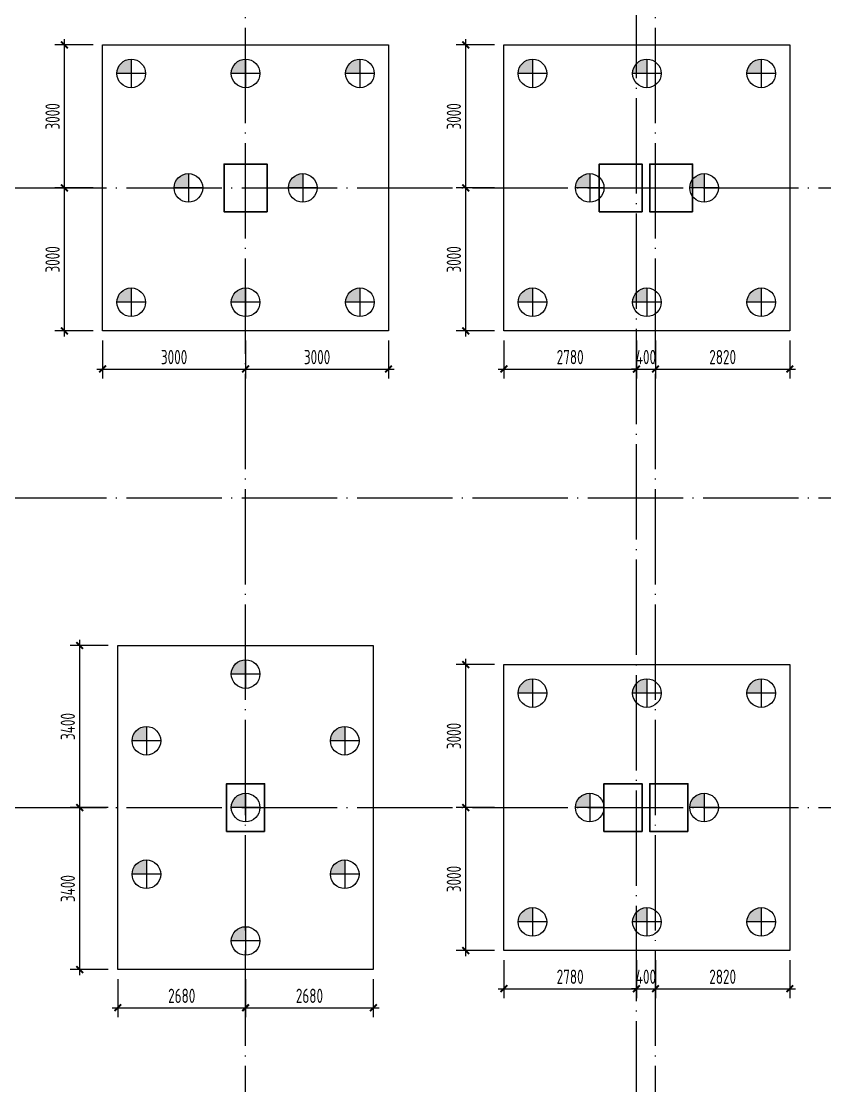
# Model space of a CAD drawing. Extents: x 2430613 to 2739493, y -1540945 to -971137.
# Drawn here: x 2511118 to 2527975, y -1226391 to -1204060 of the extents above; entities that cross this region are included whole.
import ezdxf

# ---------------------------------------------------------------- set-up
doc = ezdxf.new("R2010")
doc.units = 0
doc.header["$LTSCALE"] = 1000
doc.header["$MEASUREMENT"] = 0
doc.header["$PDMODE"] = 3
doc.header["$PDSIZE"] = 50
doc.linetypes.add('DOTE', pattern=[2.42, 2, -0.2, 0.02, -0.2])
doc.layers.get('0').update_dxf_attribs({"linetype": 'CONTINUOUS'})
doc.layers.get('DEFPOINTS').update_dxf_attribs({"linetype": 'CONTINUOUS'})
doc.layers.add('0S-柱-线', color=50, linetype='CONTINUOUS', lineweight=30)
for name, color, linetype in [('600直径桩', 4, 'CONTINUOUS'), ('COLU_DIM', 3, 'CONTINUOUS'), ('DOTE', 1, 'DOTE'), ('承台', 2, 'CONTINUOUS')]:
    doc.layers.add(name, color=color, linetype=linetype)
doc.styles.add('TSSD_Dimension', font='Tssdeng.shx', dxfattribs={"width": 0.7, "bigfont": 'hztxt.shx'})
doc.dimstyles.new('TSSD_100_100', dxfattribs={"dimtxt": 300, "dimasz": 100, "dimexe": 200, "dimexo": 200, "dimgap": 100, "dimtad": 1, "dimdec": 0, "dimzin": 0, "dimdsep": 46, "dimtxsty": 'TSSD_Dimension', "dimblk": 'ARCHTICK', "dimcen": 0, "dimdle": 120, "dimclrt": 7, "dimazin": 0, "dimtfac": 1, "dimtdec": 0, "dimtix": 1, "dimtmove": 2, "dimatfit": 0, "dimldrblk": 'ARCHTICK', "dimfxl": 1, "dimtolj": 1, "dimtzin": 0, "dimarcsym": 0})

# ---------------------------------------------------------------- blocks, each defined once
blk = doc.blocks.new('_ArchTick')
at = {"color": 0, "linetype": 'ByBlock', "const_width": 0.4}
blk.add_lwpolyline([(-0.71, -0.71), (0.71, 0.71)], dxfattribs=at)
blk = doc.blocks.new('*D2553')
at = {"layer": 'COLU_DIM', "color": 0, "lineweight": -2, "transparency": 16777216}
for p, q in [((2513144, -1224155), (2513144, -1224955)), ((2515824, -1224155), (2515824, -1224955)), ((2513024, -1224755), (2515944, -1224755))]:
    blk.add_line(p, q, dxfattribs=at)
at = {"layer": 'DEFPOINTS', "color": 0, "transparency": 16777216}
for p in [(2513144, -1223955), (2515824, -1223955), (2515824, -1224755)]:
    blk.add_point(p, dxfattribs=at)
at = {"layer": 'COLU_DIM', "color": 0, "lineweight": -2, "transparency": 16777216, "xscale": 100, "yscale": 100, "zscale": 100, "rotation": 180}
blk.add_blockref('_ArchTick', (2513144, -1224755), dxfattribs=at)
at = {"layer": 'COLU_DIM', "color": 0, "lineweight": -2, "transparency": 16777216, "xscale": 100, "yscale": 100, "zscale": 100}
blk.add_blockref('_ArchTick', (2515824, -1224755), dxfattribs=at)
at = {"layer": 'COLU_DIM', "color": 7, "transparency": 16777216, "insert": (2514484, -1224505), "char_height": 300, "attachment_point": 5, "style": 'TSSD_Dimension'}
blk.add_mtext('\\A1;2680', dxfattribs=at)
blk = doc.blocks.new('*D2554')
at = {"layer": 'COLU_DIM', "color": 0, "lineweight": -2, "transparency": 16777216}
for p, q in [((2515824, -1224155), (2515824, -1224955)), ((2518504, -1224155), (2518504, -1224955)), ((2515704, -1224755), (2518624, -1224755))]:
    blk.add_line(p, q, dxfattribs=at)
at = {"layer": 'DEFPOINTS', "color": 0, "transparency": 16777216}
for p in [(2515824, -1223955), (2518504, -1223955), (2518504, -1224755)]:
    blk.add_point(p, dxfattribs=at)
at = {"layer": 'COLU_DIM', "color": 0, "lineweight": -2, "transparency": 16777216, "xscale": 100, "yscale": 100, "zscale": 100, "rotation": 180}
blk.add_blockref('_ArchTick', (2515824, -1224755), dxfattribs=at)
at = {"layer": 'COLU_DIM', "color": 0, "lineweight": -2, "transparency": 16777216, "xscale": 100, "yscale": 100, "zscale": 100}
blk.add_blockref('_ArchTick', (2518504, -1224755), dxfattribs=at)
at = {"layer": 'COLU_DIM', "color": 7, "transparency": 16777216, "insert": (2517164, -1224505), "char_height": 300, "attachment_point": 5, "style": 'TSSD_Dimension'}
blk.add_mtext('\\A1;2680', dxfattribs=at)
blk = doc.blocks.new('*D2555')
at = {"layer": 'COLU_DIM', "color": 0, "lineweight": -2, "transparency": 16777216}
for p, q in [((2512944, -1220555), (2512144, -1220555)), ((2512344, -1224075), (2512344, -1220435)), ((2512944, -1223955), (2512144, -1223955))]:
    blk.add_line(p, q, dxfattribs=at)
at = {"layer": 'DEFPOINTS', "color": 0, "transparency": 16777216}
for p in [(2512344, -1220555), (2513144, -1220555), (2513144, -1223955)]:
    blk.add_point(p, dxfattribs=at)
at = {"layer": 'COLU_DIM', "color": 0, "lineweight": -2, "transparency": 16777216, "xscale": 100, "yscale": 100, "zscale": 100}
for p, rotation in [((2512344, -1220555), 90), ((2512344, -1223955), 270)]:
    blk.add_blockref('_ArchTick', p, dxfattribs=dict(at, rotation=rotation))
at = {"layer": 'COLU_DIM', "color": 7, "transparency": 16777216, "insert": (2512094, -1222255), "char_height": 300, "attachment_point": 5, "rotation": 90, "style": 'TSSD_Dimension'}
blk.add_mtext('\\A1;3400', dxfattribs=at)
blk = doc.blocks.new('*D2556')
at = {"layer": 'COLU_DIM', "color": 0, "lineweight": -2, "transparency": 16777216}
for p, q in [((2512944, -1217155), (2512144, -1217155)), ((2512344, -1220675), (2512344, -1217035)), ((2512944, -1220555), (2512144, -1220555))]:
    blk.add_line(p, q, dxfattribs=at)
at = {"layer": 'DEFPOINTS', "color": 0, "transparency": 16777216}
for p in [(2512344, -1217155), (2513144, -1217155), (2513144, -1220555)]:
    blk.add_point(p, dxfattribs=at)
at = {"layer": 'COLU_DIM', "color": 0, "lineweight": -2, "transparency": 16777216, "xscale": 100, "yscale": 100, "zscale": 100}
for p, rotation in [((2512344, -1217155), 90), ((2512344, -1220555), 270)]:
    blk.add_blockref('_ArchTick', p, dxfattribs=dict(at, rotation=rotation))
at = {"layer": 'COLU_DIM', "color": 7, "transparency": 16777216, "insert": (2512094, -1218855), "char_height": 300, "attachment_point": 5, "rotation": 90, "style": 'TSSD_Dimension'}
blk.add_mtext('\\A1;3400', dxfattribs=at)
blk = doc.blocks.new('*D2628')
at = {"layer": 'COLU_DIM', "color": 0, "lineweight": -2, "transparency": 16777216}
for p, q in [((2512824, -1210755), (2512824, -1211555)), ((2515824, -1210755), (2515824, -1211555)), ((2512704, -1211355), (2515944, -1211355))]:
    blk.add_line(p, q, dxfattribs=at)
at = {"layer": 'DEFPOINTS', "color": 0, "transparency": 16777216}
for p in [(2512824, -1210555), (2515824, -1210555), (2515824, -1211355)]:
    blk.add_point(p, dxfattribs=at)
at = {"layer": 'COLU_DIM', "color": 0, "lineweight": -2, "transparency": 16777216, "xscale": 100, "yscale": 100, "zscale": 100, "rotation": 180}
blk.add_blockref('_ArchTick', (2512824, -1211355), dxfattribs=at)
at = {"layer": 'COLU_DIM', "color": 0, "lineweight": -2, "transparency": 16777216, "xscale": 100, "yscale": 100, "zscale": 100}
blk.add_blockref('_ArchTick', (2515824, -1211355), dxfattribs=at)
at = {"layer": 'COLU_DIM', "color": 7, "transparency": 16777216, "insert": (2514324, -1211105), "char_height": 300, "attachment_point": 5, "style": 'TSSD_Dimension'}
blk.add_mtext('\\A1;3000', dxfattribs=at)
blk = doc.blocks.new('*D2629')
at = {"layer": 'COLU_DIM', "color": 0, "lineweight": -2, "transparency": 16777216}
for p, q in [((2515824, -1210755), (2515824, -1211555)), ((2518824, -1210755), (2518824, -1211555)), ((2515704, -1211355), (2518944, -1211355))]:
    blk.add_line(p, q, dxfattribs=at)
at = {"layer": 'DEFPOINTS', "color": 0, "transparency": 16777216}
for p in [(2515824, -1210555), (2518824, -1210555), (2518824, -1211355)]:
    blk.add_point(p, dxfattribs=at)
at = {"layer": 'COLU_DIM', "color": 0, "lineweight": -2, "transparency": 16777216, "xscale": 100, "yscale": 100, "zscale": 100, "rotation": 180}
blk.add_blockref('_ArchTick', (2515824, -1211355), dxfattribs=at)
at = {"layer": 'COLU_DIM', "color": 0, "lineweight": -2, "transparency": 16777216, "xscale": 100, "yscale": 100, "zscale": 100}
blk.add_blockref('_ArchTick', (2518824, -1211355), dxfattribs=at)
at = {"layer": 'COLU_DIM', "color": 7, "transparency": 16777216, "insert": (2517324, -1211105), "char_height": 300, "attachment_point": 5, "style": 'TSSD_Dimension'}
blk.add_mtext('\\A1;3000', dxfattribs=at)
blk = doc.blocks.new('*D2630')
at = {"layer": 'COLU_DIM', "color": 0, "lineweight": -2, "transparency": 16777216}
for p, q in [((2512624, -1207555), (2511824, -1207555)), ((2512024, -1210675), (2512024, -1207435)), ((2512624, -1210555), (2511824, -1210555))]:
    blk.add_line(p, q, dxfattribs=at)
at = {"layer": 'DEFPOINTS', "color": 0, "transparency": 16777216}
for p in [(2512024, -1207555), (2512824, -1207555), (2512824, -1210555)]:
    blk.add_point(p, dxfattribs=at)
at = {"layer": 'COLU_DIM', "color": 0, "lineweight": -2, "transparency": 16777216, "xscale": 100, "yscale": 100, "zscale": 100}
for p, rotation in [((2512024, -1207555), 90), ((2512024, -1210555), 270)]:
    blk.add_blockref('_ArchTick', p, dxfattribs=dict(at, rotation=rotation))
at = {"layer": 'COLU_DIM', "color": 7, "transparency": 16777216, "insert": (2511774, -1209055), "char_height": 300, "attachment_point": 5, "rotation": 90, "style": 'TSSD_Dimension'}
blk.add_mtext('\\A1;3000', dxfattribs=at)
blk = doc.blocks.new('*D2631')
at = {"layer": 'COLU_DIM', "color": 0, "lineweight": -2, "transparency": 16777216}
for p, q in [((2512024, -1207675), (2512024, -1204435)), ((2512624, -1204555), (2511824, -1204555)), ((2512624, -1207555), (2511824, -1207555))]:
    blk.add_line(p, q, dxfattribs=at)
at = {"layer": 'DEFPOINTS', "color": 0, "transparency": 16777216}
for p in [(2512024, -1204555), (2512824, -1204555), (2512824, -1207555)]:
    blk.add_point(p, dxfattribs=at)
at = {"layer": 'COLU_DIM', "color": 0, "lineweight": -2, "transparency": 16777216, "xscale": 100, "yscale": 100, "zscale": 100}
for p, rotation in [((2512024, -1204555), 90), ((2512024, -1207555), 270)]:
    blk.add_blockref('_ArchTick', p, dxfattribs=dict(at, rotation=rotation))
at = {"layer": 'COLU_DIM', "color": 7, "transparency": 16777216, "insert": (2511774, -1206055), "char_height": 300, "attachment_point": 5, "rotation": 90, "style": 'TSSD_Dimension'}
blk.add_mtext('\\A1;3000', dxfattribs=at)
blk = doc.blocks.new('*D2632')
at = {"layer": 'COLU_DIM', "color": 0, "lineweight": -2, "transparency": 16777216}
for p, q in [((2521244, -1223755), (2521244, -1224555)), ((2524024, -1223755), (2524024, -1224555)), ((2521124, -1224355), (2524144, -1224355))]:
    blk.add_line(p, q, dxfattribs=at)
at = {"layer": 'DEFPOINTS', "color": 0, "transparency": 16777216}
for p in [(2521244, -1223555), (2524024, -1223555), (2524024, -1224355)]:
    blk.add_point(p, dxfattribs=at)
at = {"layer": 'COLU_DIM', "color": 0, "lineweight": -2, "transparency": 16777216, "xscale": 100, "yscale": 100, "zscale": 100, "rotation": 180}
blk.add_blockref('_ArchTick', (2521244, -1224355), dxfattribs=at)
at = {"layer": 'COLU_DIM', "color": 0, "lineweight": -2, "transparency": 16777216, "xscale": 100, "yscale": 100, "zscale": 100}
blk.add_blockref('_ArchTick', (2524024, -1224355), dxfattribs=at)
at = {"layer": 'COLU_DIM', "color": 7, "transparency": 16777216, "insert": (2522634, -1224105), "char_height": 300, "attachment_point": 5, "style": 'TSSD_Dimension'}
blk.add_mtext('\\A1;2780', dxfattribs=at)
blk = doc.blocks.new('*D2633')
at = {"layer": 'COLU_DIM', "color": 0, "lineweight": -2, "transparency": 16777216}
for p, q in [((2524024, -1223755), (2524024, -1224555)), ((2524424, -1223755), (2524424, -1224555)), ((2524024, -1224355), (2523924, -1224355)), ((2524024, -1224355), (2524424, -1224355)), ((2524424, -1224355), (2524524, -1224355))]:
    blk.add_line(p, q, dxfattribs=at)
at = {"layer": 'DEFPOINTS', "color": 0, "transparency": 16777216}
for p in [(2524024, -1223555), (2524424, -1223555), (2524424, -1224355)]:
    blk.add_point(p, dxfattribs=at)
at = {"layer": 'COLU_DIM', "color": 0, "lineweight": -2, "transparency": 16777216, "xscale": 100, "yscale": 100, "zscale": 100}
blk.add_blockref('_ArchTick', (2524024, -1224355), dxfattribs=at)
at = {"layer": 'COLU_DIM', "color": 0, "lineweight": -2, "transparency": 16777216, "xscale": 100, "yscale": 100, "zscale": 100, "rotation": 180}
blk.add_blockref('_ArchTick', (2524424, -1224355), dxfattribs=at)
at = {"layer": 'COLU_DIM', "color": 7, "transparency": 16777216, "insert": (2524224, -1224105), "char_height": 300, "attachment_point": 5, "style": 'TSSD_Dimension'}
blk.add_mtext('\\A1;400', dxfattribs=at)
blk = doc.blocks.new('*D2634')
at = {"layer": 'COLU_DIM', "color": 0, "lineweight": -2, "transparency": 16777216}
for p, q in [((2524424, -1223755), (2524424, -1224555)), ((2527244, -1223755), (2527244, -1224555)), ((2524304, -1224355), (2527364, -1224355))]:
    blk.add_line(p, q, dxfattribs=at)
at = {"layer": 'DEFPOINTS', "color": 0, "transparency": 16777216}
for p in [(2524424, -1223555), (2527244, -1223555), (2527244, -1224355)]:
    blk.add_point(p, dxfattribs=at)
at = {"layer": 'COLU_DIM', "color": 0, "lineweight": -2, "transparency": 16777216, "xscale": 100, "yscale": 100, "zscale": 100, "rotation": 180}
blk.add_blockref('_ArchTick', (2524424, -1224355), dxfattribs=at)
at = {"layer": 'COLU_DIM', "color": 0, "lineweight": -2, "transparency": 16777216, "xscale": 100, "yscale": 100, "zscale": 100}
blk.add_blockref('_ArchTick', (2527244, -1224355), dxfattribs=at)
at = {"layer": 'COLU_DIM', "color": 7, "transparency": 16777216, "insert": (2525834, -1224105), "char_height": 300, "attachment_point": 5, "style": 'TSSD_Dimension'}
blk.add_mtext('\\A1;2820', dxfattribs=at)
blk = doc.blocks.new('*D2635')
at = {"layer": 'COLU_DIM', "color": 0, "lineweight": -2, "transparency": 16777216}
for p, q in [((2521044, -1220555), (2520244, -1220555)), ((2520444, -1223675), (2520444, -1220435)), ((2521044, -1223555), (2520244, -1223555))]:
    blk.add_line(p, q, dxfattribs=at)
at = {"layer": 'DEFPOINTS', "color": 0, "transparency": 16777216}
for p in [(2520444, -1220555), (2521244, -1220555), (2521244, -1223555)]:
    blk.add_point(p, dxfattribs=at)
at = {"layer": 'COLU_DIM', "color": 0, "lineweight": -2, "transparency": 16777216, "xscale": 100, "yscale": 100, "zscale": 100}
for p, rotation in [((2520444, -1220555), 90), ((2520444, -1223555), 270)]:
    blk.add_blockref('_ArchTick', p, dxfattribs=dict(at, rotation=rotation))
at = {"layer": 'COLU_DIM', "color": 7, "transparency": 16777216, "insert": (2520194, -1222055), "char_height": 300, "attachment_point": 5, "rotation": 90, "style": 'TSSD_Dimension'}
blk.add_mtext('\\A1;3000', dxfattribs=at)
blk = doc.blocks.new('*D2636')
at = {"layer": 'COLU_DIM', "color": 0, "lineweight": -2, "transparency": 16777216}
for p, q in [((2520444, -1220675), (2520444, -1217435)), ((2521044, -1217555), (2520244, -1217555)), ((2521044, -1220555), (2520244, -1220555))]:
    blk.add_line(p, q, dxfattribs=at)
at = {"layer": 'DEFPOINTS', "color": 0, "transparency": 16777216}
for p in [(2520444, -1217555), (2521244, -1217555), (2521244, -1220555)]:
    blk.add_point(p, dxfattribs=at)
at = {"layer": 'COLU_DIM', "color": 0, "lineweight": -2, "transparency": 16777216, "xscale": 100, "yscale": 100, "zscale": 100}
for p, rotation in [((2520444, -1217555), 90), ((2520444, -1220555), 270)]:
    blk.add_blockref('_ArchTick', p, dxfattribs=dict(at, rotation=rotation))
at = {"layer": 'COLU_DIM', "color": 7, "transparency": 16777216, "insert": (2520194, -1219055), "char_height": 300, "attachment_point": 5, "rotation": 90, "style": 'TSSD_Dimension'}
blk.add_mtext('\\A1;3000', dxfattribs=at)
blk = doc.blocks.new('*D2674')
at = {"layer": 'COLU_DIM', "color": 0, "lineweight": -2, "transparency": 16777216}
for p, q in [((2521244, -1210755), (2521244, -1211555)), ((2524024, -1210755), (2524024, -1211555)), ((2521124, -1211355), (2524144, -1211355))]:
    blk.add_line(p, q, dxfattribs=at)
at = {"layer": 'DEFPOINTS', "color": 0, "transparency": 16777216}
for p in [(2521244, -1210555), (2524024, -1210555), (2524024, -1211355)]:
    blk.add_point(p, dxfattribs=at)
at = {"layer": 'COLU_DIM', "color": 0, "lineweight": -2, "transparency": 16777216, "xscale": 100, "yscale": 100, "zscale": 100, "rotation": 180}
blk.add_blockref('_ArchTick', (2521244, -1211355), dxfattribs=at)
at = {"layer": 'COLU_DIM', "color": 0, "lineweight": -2, "transparency": 16777216, "xscale": 100, "yscale": 100, "zscale": 100}
blk.add_blockref('_ArchTick', (2524024, -1211355), dxfattribs=at)
at = {"layer": 'COLU_DIM', "color": 7, "transparency": 16777216, "insert": (2522634, -1211105), "char_height": 300, "attachment_point": 5, "style": 'TSSD_Dimension'}
blk.add_mtext('\\A1;2780', dxfattribs=at)
blk = doc.blocks.new('*D2675')
at = {"layer": 'COLU_DIM', "color": 0, "lineweight": -2, "transparency": 16777216}
for p, q in [((2524024, -1210755), (2524024, -1211555)), ((2524424, -1210755), (2524424, -1211555)), ((2524024, -1211355), (2523924, -1211355)), ((2524024, -1211355), (2524424, -1211355)), ((2524424, -1211355), (2524524, -1211355))]:
    blk.add_line(p, q, dxfattribs=at)
at = {"layer": 'DEFPOINTS', "color": 0, "transparency": 16777216}
for p in [(2524024, -1210555), (2524424, -1210555), (2524424, -1211355)]:
    blk.add_point(p, dxfattribs=at)
at = {"layer": 'COLU_DIM', "color": 0, "lineweight": -2, "transparency": 16777216, "xscale": 100, "yscale": 100, "zscale": 100}
blk.add_blockref('_ArchTick', (2524024, -1211355), dxfattribs=at)
at = {"layer": 'COLU_DIM', "color": 0, "lineweight": -2, "transparency": 16777216, "xscale": 100, "yscale": 100, "zscale": 100, "rotation": 180}
blk.add_blockref('_ArchTick', (2524424, -1211355), dxfattribs=at)
at = {"layer": 'COLU_DIM', "color": 7, "transparency": 16777216, "insert": (2524224, -1211105), "char_height": 300, "attachment_point": 5, "style": 'TSSD_Dimension'}
blk.add_mtext('\\A1;400', dxfattribs=at)
blk = doc.blocks.new('*D2676')
at = {"layer": 'COLU_DIM', "color": 0, "lineweight": -2, "transparency": 16777216}
for p, q in [((2524424, -1210755), (2524424, -1211555)), ((2527244, -1210755), (2527244, -1211555)), ((2524304, -1211355), (2527364, -1211355))]:
    blk.add_line(p, q, dxfattribs=at)
at = {"layer": 'DEFPOINTS', "color": 0, "transparency": 16777216}
for p in [(2524424, -1210555), (2527244, -1210555), (2527244, -1211355)]:
    blk.add_point(p, dxfattribs=at)
at = {"layer": 'COLU_DIM', "color": 0, "lineweight": -2, "transparency": 16777216, "xscale": 100, "yscale": 100, "zscale": 100, "rotation": 180}
blk.add_blockref('_ArchTick', (2524424, -1211355), dxfattribs=at)
at = {"layer": 'COLU_DIM', "color": 0, "lineweight": -2, "transparency": 16777216, "xscale": 100, "yscale": 100, "zscale": 100}
blk.add_blockref('_ArchTick', (2527244, -1211355), dxfattribs=at)
at = {"layer": 'COLU_DIM', "color": 7, "transparency": 16777216, "insert": (2525834, -1211105), "char_height": 300, "attachment_point": 5, "style": 'TSSD_Dimension'}
blk.add_mtext('\\A1;2820', dxfattribs=at)
blk = doc.blocks.new('*D2677')
at = {"layer": 'COLU_DIM', "color": 0, "lineweight": -2, "transparency": 16777216}
for p, q in [((2521044, -1207555), (2520244, -1207555)), ((2520444, -1210675), (2520444, -1207435)), ((2521044, -1210555), (2520244, -1210555))]:
    blk.add_line(p, q, dxfattribs=at)
at = {"layer": 'DEFPOINTS', "color": 0, "transparency": 16777216}
for p in [(2520444, -1207555), (2521244, -1207555), (2521244, -1210555)]:
    blk.add_point(p, dxfattribs=at)
at = {"layer": 'COLU_DIM', "color": 0, "lineweight": -2, "transparency": 16777216, "xscale": 100, "yscale": 100, "zscale": 100}
for p, rotation in [((2520444, -1207555), 90), ((2520444, -1210555), 270)]:
    blk.add_blockref('_ArchTick', p, dxfattribs=dict(at, rotation=rotation))
at = {"layer": 'COLU_DIM', "color": 7, "transparency": 16777216, "insert": (2520194, -1209055), "char_height": 300, "attachment_point": 5, "rotation": 90, "style": 'TSSD_Dimension'}
blk.add_mtext('\\A1;3000', dxfattribs=at)
blk = doc.blocks.new('*D2678')
at = {"layer": 'COLU_DIM', "color": 0, "lineweight": -2, "transparency": 16777216}
for p, q in [((2520444, -1207675), (2520444, -1204435)), ((2521044, -1204555), (2520244, -1204555)), ((2521044, -1207555), (2520244, -1207555))]:
    blk.add_line(p, q, dxfattribs=at)
at = {"layer": 'DEFPOINTS', "color": 0, "transparency": 16777216}
for p in [(2520444, -1204555), (2521244, -1204555), (2521244, -1207555)]:
    blk.add_point(p, dxfattribs=at)
at = {"layer": 'COLU_DIM', "color": 0, "lineweight": -2, "transparency": 16777216, "xscale": 100, "yscale": 100, "zscale": 100}
for p, rotation in [((2520444, -1204555), 90), ((2520444, -1207555), 270)]:
    blk.add_blockref('_ArchTick', p, dxfattribs=dict(at, rotation=rotation))
at = {"layer": 'COLU_DIM', "color": 7, "transparency": 16777216, "insert": (2520194, -1206055), "char_height": 300, "attachment_point": 5, "rotation": 90, "style": 'TSSD_Dimension'}
blk.add_mtext('\\A1;3000', dxfattribs=at)

msp = doc.modelspace()

# ---------------------------------------------------------------- hatches: boundary and pattern name
at = {"layer": '600直径桩'}
h = msp.add_hatch(color=251, dxfattribs=at)
h.dxf.hatch_style = 1
h.paths.add_polyline_path([(2513423.644, -1204854.728, 0.414213562), (2513123.644, -1205154.728), (2513423.644, -1205154.728)])
h = msp.add_hatch(color=251, dxfattribs=at)
h.dxf.hatch_style = 1
h.paths.add_polyline_path([(2515823.644, -1204854.728, 0.414213562), (2515523.644, -1205154.728), (2515823.644, -1205154.728)])
h = msp.add_hatch(color=251, dxfattribs=at)
h.dxf.hatch_style = 1
h.paths.add_polyline_path([(2518223.644, -1204854.728, 0.414213562), (2517923.644, -1205154.728), (2518223.644, -1205154.728)])
h = msp.add_hatch(color=251, dxfattribs=at)
h.dxf.hatch_style = 1
h.paths.add_polyline_path([(2521843.644, -1204854.728, 0.414213562), (2521543.644, -1205154.728), (2521843.644, -1205154.728)])
h = msp.add_hatch(color=251, dxfattribs=at)
h.dxf.hatch_style = 1
h.paths.add_polyline_path([(2524243.644, -1204854.728, 0.414213562), (2523943.644, -1205154.728), (2524243.644, -1205154.728)])
h = msp.add_hatch(color=251, dxfattribs=at)
h.dxf.hatch_style = 1
h.paths.add_polyline_path([(2526643.644, -1204854.728, 0.414213562), (2526343.644, -1205154.728), (2526643.644, -1205154.728)])
h = msp.add_hatch(color=251, dxfattribs=at)
h.dxf.hatch_style = 1
h.paths.add_polyline_path([(2514623.644, -1207254.728, 0.414213562), (2514323.644, -1207554.728), (2514623.644, -1207554.728)])
h = msp.add_hatch(color=251, dxfattribs=at)
h.dxf.hatch_style = 1
h.paths.add_polyline_path([(2517023.644, -1207254.728, 0.414213562), (2516723.644, -1207554.728), (2517023.644, -1207554.728)])
h = msp.add_hatch(color=251, dxfattribs=at)
h.dxf.hatch_style = 1
h.paths.add_polyline_path([(2523043.644, -1207254.728, 0.414213562), (2522743.644, -1207554.728), (2523043.644, -1207554.728)])
h = msp.add_hatch(color=251, dxfattribs=at)
h.dxf.hatch_style = 1
h.paths.add_polyline_path([(2525443.644, -1207254.728, 0.414213562), (2525143.644, -1207554.728), (2525443.644, -1207554.728)])
h = msp.add_hatch(color=251, dxfattribs=at)
h.dxf.hatch_style = 1
h.paths.add_polyline_path([(2513423.644, -1209654.728, 0.414213562), (2513123.644, -1209954.728), (2513423.644, -1209954.728)])
h = msp.add_hatch(color=251, dxfattribs=at)
h.dxf.hatch_style = 1
h.paths.add_polyline_path([(2515823.644, -1209654.728, 0.414213562), (2515523.644, -1209954.728), (2515823.644, -1209954.728)])
h = msp.add_hatch(color=251, dxfattribs=at)
h.dxf.hatch_style = 1
h.paths.add_polyline_path([(2518223.644, -1209654.728, 0.414213562), (2517923.644, -1209954.728), (2518223.644, -1209954.728)])
h = msp.add_hatch(color=251, dxfattribs=at)
h.dxf.hatch_style = 1
h.paths.add_polyline_path([(2521843.644, -1209654.728, 0.414213562), (2521543.644, -1209954.728), (2521843.644, -1209954.728)])
h = msp.add_hatch(color=251, dxfattribs=at)
h.dxf.hatch_style = 1
h.paths.add_polyline_path([(2524243.644, -1209654.728, 0.414213562), (2523943.644, -1209954.728), (2524243.644, -1209954.728)])
h = msp.add_hatch(color=251, dxfattribs=at)
h.dxf.hatch_style = 1
h.paths.add_polyline_path([(2526643.644, -1209654.728, 0.414213562), (2526343.644, -1209954.728), (2526643.644, -1209954.728)])
h = msp.add_hatch(color=251, dxfattribs=at)
h.dxf.hatch_style = 1
h.paths.add_polyline_path([(2515823.644, -1217454.728, 0.414213562), (2515523.644, -1217754.728), (2515823.644, -1217754.728)])
h = msp.add_hatch(color=251, dxfattribs=at)
h.dxf.hatch_style = 1
h.paths.add_polyline_path([(2521843.644, -1217854.728, 0.414213562), (2521543.644, -1218154.728), (2521843.644, -1218154.728)])
h = msp.add_hatch(color=251, dxfattribs=at)
h.dxf.hatch_style = 1
h.paths.add_polyline_path([(2524243.644, -1217854.728, 0.414213562), (2523943.644, -1218154.728), (2524243.644, -1218154.728)])
h = msp.add_hatch(color=251, dxfattribs=at)
h.dxf.hatch_style = 1
h.paths.add_polyline_path([(2526643.644, -1217854.728, 0.414213562), (2526343.644, -1218154.728), (2526643.644, -1218154.728)])
h = msp.add_hatch(color=251, dxfattribs=at)
h.dxf.hatch_style = 1
h.paths.add_polyline_path([(2513743.644, -1218854.728, 0.414213562), (2513443.644, -1219154.728), (2513743.644, -1219154.728)])
h = msp.add_hatch(color=251, dxfattribs=at)
h.dxf.hatch_style = 1
h.paths.add_polyline_path([(2517903.644, -1218854.728, 0.414213562), (2517603.644, -1219154.728), (2517903.644, -1219154.728)])
h = msp.add_hatch(color=251, dxfattribs=at)
h.dxf.hatch_style = 1
h.paths.add_polyline_path([(2515823.644, -1220254.728, 0.414213562), (2515523.644, -1220554.728), (2515823.644, -1220554.728)])
h = msp.add_hatch(color=251, dxfattribs=at)
h.dxf.hatch_style = 1
h.paths.add_polyline_path([(2523043.644, -1220254.728, 0.414213562), (2522743.644, -1220554.728), (2523043.644, -1220554.728)])
h = msp.add_hatch(color=251, dxfattribs=at)
h.dxf.hatch_style = 1
h.paths.add_polyline_path([(2525443.644, -1220254.728, 0.414213562), (2525143.644, -1220554.728), (2525443.644, -1220554.728)])
h = msp.add_hatch(color=251, dxfattribs=at)
h.dxf.hatch_style = 1
h.paths.add_polyline_path([(2513743.644, -1221654.728, 0.414213562), (2513443.644, -1221954.728), (2513743.644, -1221954.728)])
h = msp.add_hatch(color=251, dxfattribs=at)
h.dxf.hatch_style = 1
h.paths.add_polyline_path([(2517903.644, -1221654.728, 0.414213562), (2517603.644, -1221954.728), (2517903.644, -1221954.728)])
h = msp.add_hatch(color=251, dxfattribs=at)
h.dxf.hatch_style = 1
h.paths.add_polyline_path([(2521843.644, -1222654.728, 0.414213562), (2521543.644, -1222954.728), (2521843.644, -1222954.728)])
h = msp.add_hatch(color=251, dxfattribs=at)
h.dxf.hatch_style = 1
h.paths.add_polyline_path([(2524243.644, -1222654.728, 0.414213562), (2523943.644, -1222954.728), (2524243.644, -1222954.728)])
h = msp.add_hatch(color=251, dxfattribs=at)
h.dxf.hatch_style = 1
h.paths.add_polyline_path([(2526643.644, -1222654.728, 0.414213562), (2526343.644, -1222954.728), (2526643.644, -1222954.728)])
h = msp.add_hatch(color=251, dxfattribs=at)
h.dxf.hatch_style = 1
h.paths.add_polyline_path([(2515823.644, -1223054.728, 0.414213562), (2515523.644, -1223354.728), (2515823.644, -1223354.728)])

# ---------------------------------------------------------------- linework, layer by layer
at = {"layer": '0S-柱-线'}
for points in [[(2516273.644, -1208054.728), (2516273.644, -1207054.728), (2515373.644, -1207054.728), (2515373.644, -1208054.728)], [(2524143.644, -1208054.728), (2524143.644, -1207054.728), (2523243.644, -1207054.728), (2523243.644, -1208054.728)], [(2525203.644, -1208054.728), (2525203.644, -1207054.728), (2524303.644, -1207054.728), (2524303.644, -1208054.728)], [(2516223.644, -1221054.728), (2516223.644, -1220054.728), (2515423.644, -1220054.728), (2515423.644, -1221054.728)], [(2524143.644, -1221054.728), (2524143.644, -1220054.728), (2523343.644, -1220054.728), (2523343.644, -1221054.728)], [(2525103.644, -1221054.728), (2525103.644, -1220054.728), (2524303.644, -1220054.728), (2524303.644, -1221054.728)]]:
    msp.add_lwpolyline(points, close=True, dxfattribs=at)
at = {"layer": '600直径桩', "color": 251}
for p, q in [((2513423.644, -1204854.728), (2513423.644, -1205454.728)), ((2515823.644, -1204854.728), (2515823.644, -1205454.728)), ((2518223.644, -1204854.728), (2518223.644, -1205454.728)), ((2521843.644, -1204854.728), (2521843.644, -1205454.728)), ((2524243.644, -1204854.728), (2524243.644, -1205454.728)), ((2526643.644, -1204854.728), (2526643.644, -1205454.728)), ((2513723.644, -1205154.728), (2513123.644, -1205154.728)), ((2516123.644, -1205154.728), (2515523.644, -1205154.728)), ((2518523.644, -1205154.728), (2517923.644, -1205154.728)), ((2522143.644, -1205154.728), (2521543.644, -1205154.728)), ((2524543.644, -1205154.728), (2523943.644, -1205154.728)), ((2526943.644, -1205154.728), (2526343.644, -1205154.728)), ((2514623.644, -1207254.728), (2514623.644, -1207854.728)), ((2517023.644, -1207254.728), (2517023.644, -1207854.728)), ((2523043.644, -1207254.728), (2523043.644, -1207854.728)), ((2525443.644, -1207254.728), (2525443.644, -1207854.728)), ((2514923.644, -1207554.728), (2514323.644, -1207554.728)), ((2517323.644, -1207554.728), (2516723.644, -1207554.728)), ((2523343.644, -1207554.728), (2522743.644, -1207554.728)), ((2525743.644, -1207554.728), (2525143.644, -1207554.728)), ((2513423.644, -1209654.728), (2513423.644, -1210254.728)), ((2515823.644, -1209654.728), (2515823.644, -1210254.728)), ((2518223.644, -1209654.728), (2518223.644, -1210254.728)), ((2521843.644, -1209654.728), (2521843.644, -1210254.728)), ((2524243.644, -1209654.728), (2524243.644, -1210254.728)), ((2526643.644, -1209654.728), (2526643.644, -1210254.728)), ((2513723.644, -1209954.728), (2513123.644, -1209954.728)), ((2516123.644, -1209954.728), (2515523.644, -1209954.728)), ((2518523.644, -1209954.728), (2517923.644, -1209954.728)), ((2522143.644, -1209954.728), (2521543.644, -1209954.728)), ((2524543.644, -1209954.728), (2523943.644, -1209954.728)), ((2526943.644, -1209954.728), (2526343.644, -1209954.728)), ((2515823.644, -1217454.728), (2515823.644, -1218054.728)), ((2516123.644, -1217754.728), (2515523.644, -1217754.728)), ((2521843.644, -1217854.728), (2521843.644, -1218454.728)), ((2524243.644, -1217854.728), (2524243.644, -1218454.728)), ((2526643.644, -1217854.728), (2526643.644, -1218454.728)), ((2522143.644, -1218154.728), (2521543.644, -1218154.728)), ((2524543.644, -1218154.728), (2523943.644, -1218154.728)), ((2526943.644, -1218154.728), (2526343.644, -1218154.728)), ((2513743.644, -1218854.728), (2513743.644, -1219454.728)), ((2517903.644, -1218854.728), (2517903.644, -1219454.728)), ((2514043.644, -1219154.728), (2513443.644, -1219154.728)), ((2518203.644, -1219154.728), (2517603.644, -1219154.728)), ((2515823.644, -1220254.728), (2515823.644, -1220854.728)), ((2523043.644, -1220254.728), (2523043.644, -1220854.728)), ((2525443.644, -1220254.728), (2525443.644, -1220854.728)), ((2516123.644, -1220554.728), (2515523.644, -1220554.728)), ((2523343.644, -1220554.728), (2522743.644, -1220554.728)), ((2525743.644, -1220554.728), (2525143.644, -1220554.728)), ((2513743.644, -1221654.728), (2513743.644, -1222254.728)), ((2517903.644, -1221654.728), (2517903.644, -1222254.728)), ((2514043.644, -1221954.728), (2513443.644, -1221954.728)), ((2518203.644, -1221954.728), (2517603.644, -1221954.728)), ((2521843.644, -1222654.728), (2521843.644, -1223254.728)), ((2524243.644, -1222654.728), (2524243.644, -1223254.728)), ((2526643.644, -1222654.728), (2526643.644, -1223254.728)), ((2522143.644, -1222954.728), (2521543.644, -1222954.728)), ((2524543.644, -1222954.728), (2523943.644, -1222954.728)), ((2526943.644, -1222954.728), (2526343.644, -1222954.728)), ((2515823.644, -1223054.728), (2515823.644, -1223654.728)), ((2516123.644, -1223354.728), (2515523.644, -1223354.728))]:
    msp.add_line(p, q, dxfattribs=at)
for centre in [(2513423.644, -1205154.728), (2515823.644, -1205154.728), (2518223.644, -1205154.728), (2521843.644, -1205154.728), (2524243.644, -1205154.728), (2526643.644, -1205154.728), (2514623.644, -1207554.728), (2517023.644, -1207554.728), (2523043.644, -1207554.728), (2525443.644, -1207554.728), (2513423.644, -1209954.728), (2515823.644, -1209954.728), (2518223.644, -1209954.728), (2521843.644, -1209954.728), (2524243.644, -1209954.728), (2526643.644, -1209954.728), (2515823.644, -1217754.728), (2521843.644, -1218154.728), (2524243.644, -1218154.728), (2526643.644, -1218154.728), (2513743.644, -1219154.728), (2517903.644, -1219154.728), (2515823.644, -1220554.728), (2523043.644, -1220554.728), (2525443.644, -1220554.728), (2513743.644, -1221954.728), (2517903.644, -1221954.728), (2521843.644, -1222954.728), (2524243.644, -1222954.728), (2526643.644, -1222954.728), (2515823.644, -1223354.728)]:
    msp.add_circle(centre, 300, dxfattribs=at)
at = {"layer": 'DOTE'}
for p, q in [((2515823.644, -1310254.728), (2515823.644, -1193054.728)), ((2524023.644, -1289954.728), (2524023.644, -1193054.728)), ((2524423.644, -1310254.728), (2524423.644, -1193054.728)), ((2462503.644, -1207554.728), (2570723.644, -1207554.728)), ((2462503.644, -1214054.728), (2570723.644, -1214054.728)), ((2462503.644, -1220554.728), (2570723.644, -1220554.728))]:
    msp.add_line(p, q, dxfattribs=at)
at = {"layer": '承台', "color": 2}
for points in [[(2518823.644, -1210554.728), (2512823.644, -1210554.728), (2512823.644, -1204554.728), (2518823.644, -1204554.728)], [(2527243.644, -1210554.728), (2521243.644, -1210554.728), (2521243.644, -1204554.728), (2527243.644, -1204554.728)], [(2513143.644, -1217154.728), (2518503.644, -1217154.728), (2518503.644, -1223954.728), (2513143.644, -1223954.728)], [(2527243.644, -1223554.728), (2521243.644, -1223554.728), (2521243.644, -1217554.728), (2527243.644, -1217554.728)]]:
    msp.add_lwpolyline(points, close=True, dxfattribs=at)

# ---------------------------------------------------------------- dimensions: what is measured, and where the dimension line sits
at = {"layer": 'COLU_DIM', "color": 3}
for base, p1, p2, picture, middle in [((2512023.644, -1204554.728), (2512823.644, -1207554.728), (2512823.644, -1204554.728), '*D2631', (2511773.644, -1206054.728)), ((2520443.644, -1204554.728), (2521243.644, -1207554.728), (2521243.644, -1204554.728), '*D2678', (2520193.644, -1206054.728)), ((2512023.644, -1207554.728), (2512823.644, -1210554.728), (2512823.644, -1207554.728), '*D2630', (2511773.644, -1209054.728)), ((2520443.644, -1207554.728), (2521243.644, -1210554.728), (2521243.644, -1207554.728), '*D2677', (2520193.644, -1209054.728)), ((2512343.644, -1217154.728), (2513143.644, -1220554.728), (2513143.644, -1217154.728), '*D2556', (2512093.644, -1218854.728)), ((2520443.644, -1217554.728), (2521243.644, -1220554.728), (2521243.644, -1217554.728), '*D2636', (2520193.644, -1219054.728)), ((2512343.644, -1220554.728), (2513143.644, -1223954.728), (2513143.644, -1220554.728), '*D2555', (2512093.644, -1222254.728)), ((2520443.644, -1220554.728), (2521243.644, -1223554.728), (2521243.644, -1220554.728), '*D2635', (2520193.644, -1222054.728))]:
    dim = msp.add_linear_dim(base=base, p1=p1, p2=p2, angle=90, dimstyle='TSSD_100_100', dxfattribs=at)
    dim.commit()
    dim.dimension.update_dxf_attribs({"geometry": picture, "text_midpoint": middle})
for base, p1, p2, picture, middle in [((2515823.644, -1211354.728), (2512823.644, -1210554.728), (2515823.644, -1210554.728), '*D2628', (2514323.644, -1211104.728)), ((2518823.644, -1211354.728), (2515823.644, -1210554.728), (2518823.644, -1210554.728), '*D2629', (2517323.644, -1211104.728)), ((2524023.644, -1211354.728), (2521243.644, -1210554.728), (2524023.644, -1210554.728), '*D2674', (2522633.644, -1211104.728)), ((2524423.644, -1211354.728), (2524023.644, -1210554.728), (2524423.644, -1210554.728), '*D2675', (2524223.644, -1211104.728)), ((2527243.644, -1211354.728), (2524423.644, -1210554.728), (2527243.644, -1210554.728), '*D2676', (2525833.644, -1211104.728)), ((2524023.644, -1224354.728), (2521243.644, -1223554.728), (2524023.644, -1223554.728), '*D2632', (2522633.644, -1224104.728)), ((2524423.644, -1224354.728), (2524023.644, -1223554.728), (2524423.644, -1223554.728), '*D2633', (2524223.644, -1224104.728)), ((2527243.644, -1224354.728), (2524423.644, -1223554.728), (2527243.644, -1223554.728), '*D2634', (2525833.644, -1224104.728)), ((2515823.644, -1224754.728), (2513143.644, -1223954.728), (2515823.644, -1223954.728), '*D2553', (2514483.644, -1224504.728)), ((2518503.644, -1224754.728), (2515823.644, -1223954.728), (2518503.644, -1223954.728), '*D2554', (2517163.644, -1224504.728))]:
    dim = msp.add_linear_dim(base=base, p1=p1, p2=p2, dimstyle='TSSD_100_100', dxfattribs=at)
    dim.commit()
    dim.dimension.update_dxf_attribs({"geometry": picture, "text_midpoint": middle})

doc.saveas('drawing.dxf')
